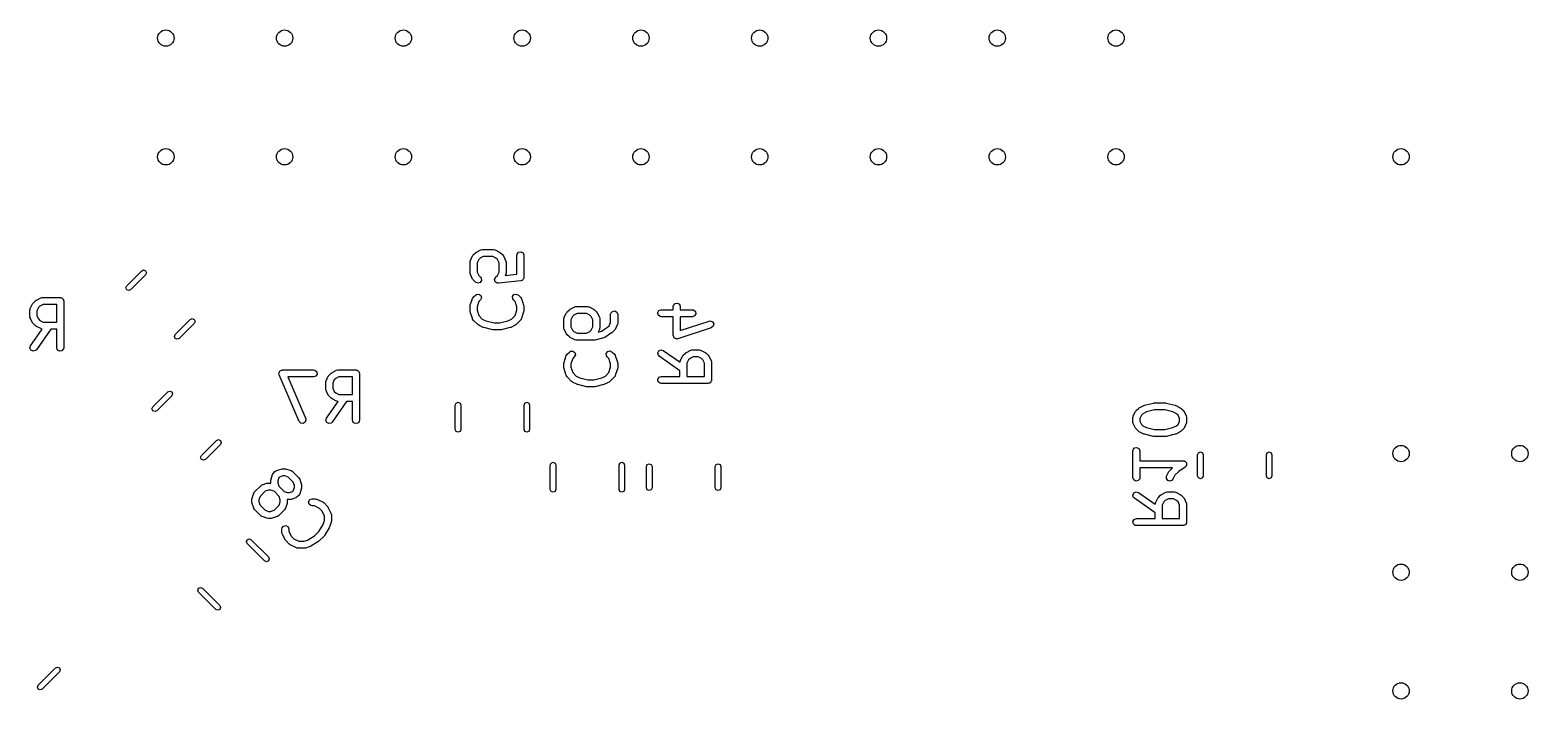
# Model space of a CAD drawing. Extents: x 6.28 to 8.5, y -5.52 to -4.07.
# Drawn here: x 7.236 to 8.497, y -4.647 to -4.083 of the extents above; entities that cross this region are included whole.
import ezdxf

# ---------------------------------------------------------------- set-up
doc = ezdxf.new("R2010")
doc.units = 0
doc.header["$MEASUREMENT"] = 0
doc.layers.add('BLACK', color=7, linetype='CONTINUOUS')

msp = doc.modelspace()

# ---------------------------------------------------------------- linework, layer by layer
at = {"layer": 'BLACK', "linetype": 'CONTINUOUS'}
for p, q in [((7.60645, -4.27724), (7.60833, -4.2735)), ((7.60833, -4.2735), (7.60885, -4.27279)), ((7.60885, -4.27279), (7.60888, -4.27273)), ((7.60888, -4.27273), (7.61076, -4.27085)), ((7.61076, -4.27085), (7.61148, -4.27035)), ((7.61148, -4.27035), (7.61152, -4.2703)), ((7.61152, -4.2703), (7.61527, -4.26843)), ((7.61459, -4.27537), (7.6134, -4.27656)), ((7.61729, -4.27402), (7.61459, -4.27537)), ((7.61527, -4.26843), (7.61626, -4.26813)), ((7.61626, -4.26813), (7.61643, -4.26817)), ((7.61643, -4.26817), (7.61659, -4.26811)), ((7.61659, -4.26811), (7.62597, -4.26811)), ((7.62527, -4.27402), (7.61729, -4.27402)), ((7.62797, -4.27537), (7.62527, -4.27402)), ((7.62597, -4.26811), (7.62698, -4.26829)), ((7.62698, -4.26829), (7.62711, -4.26841)), ((7.62711, -4.26841), (7.62729, -4.26843)), ((7.62729, -4.26843), (7.63104, -4.2703)), ((7.62916, -4.27656), (7.62797, -4.27537)), ((7.63104, -4.2703), (7.63175, -4.27083)), ((7.63175, -4.27083), (7.6318, -4.27085)), ((7.6318, -4.27085), (7.63368, -4.27273)), ((7.63368, -4.27273), (7.63419, -4.27345)), ((7.63419, -4.27345), (7.63423, -4.2735)), ((7.63423, -4.2735), (7.63611, -4.27724)), ((7.64551, -4.27294), (7.64569, -4.27193)), ((7.64551, -4.28902), (7.64551, -4.27294)), ((7.64569, -4.27193), (7.64699, -4.27038)), ((7.64699, -4.27038), (7.64898, -4.27003)), ((7.64898, -4.27003), (7.65073, -4.27104)), ((7.65073, -4.27104), (7.65142, -4.27294)), ((7.65142, -4.27294), (7.65142, -4.29169)), ((7.31703, -4.29871), (7.32967, -4.28606)), ((7.32967, -4.28606), (7.33134, -4.28537)), ((7.33134, -4.28537), (7.33301, -4.28606)), ((7.33301, -4.28606), (7.33371, -4.28773)), ((7.33371, -4.28773), (7.33301, -4.2894)), ((7.60614, -4.27857), (7.60632, -4.27756)), ((7.60614, -4.28794), (7.60614, -4.27857)), ((7.6062, -4.28811), (7.60614, -4.28794)), ((7.60616, -4.28828), (7.6062, -4.28811)), ((7.60645, -4.28926), (7.60616, -4.28828)), ((7.60632, -4.27756), (7.60643, -4.27742)), ((7.60643, -4.27742), (7.60645, -4.27724)), ((7.6134, -4.27656), (7.61205, -4.27926)), ((7.61205, -4.27926), (7.61205, -4.28724)), ((7.61205, -4.28724), (7.6134, -4.28994)), ((7.63051, -4.27926), (7.62916, -4.27656)), ((7.62916, -4.28994), (7.63051, -4.28724)), ((7.63051, -4.28724), (7.63051, -4.27926)), ((7.63611, -4.27724), (7.6364, -4.27823)), ((7.63642, -4.28794), (7.63624, -4.28895)), ((7.6364, -4.27823), (7.63636, -4.2784)), ((7.63636, -4.2784), (7.63642, -4.27857)), ((7.63642, -4.27857), (7.63642, -4.28794)), ((7.31634, -4.30038), (7.31703, -4.29871)), ((7.31703, -4.30205), (7.31634, -4.30038)), ((7.33301, -4.2894), (7.32037, -4.30205)), ((7.60833, -4.29301), (7.60645, -4.28926)), ((7.60837, -4.29305), (7.60833, -4.29301)), ((7.60888, -4.29378), (7.60837, -4.29305)), ((7.61076, -4.29565), (7.60888, -4.29378)), ((7.61259, -4.2965), (7.61076, -4.29565)), ((7.61454, -4.29598), (7.61259, -4.2965)), ((7.6134, -4.28994), (7.61493, -4.29148)), ((7.6157, -4.29433), (7.61454, -4.29598)), ((7.61493, -4.29148), (7.61552, -4.29232)), ((7.61552, -4.29232), (7.6157, -4.29433)), ((7.62677, -4.29331), (7.62719, -4.29241)), ((7.62678, -4.29332), (7.62677, -4.29331)), ((7.62677, -4.29334), (7.62678, -4.29332)), ((7.62704, -4.2943), (7.62677, -4.29334)), ((7.6273, -4.29526), (7.62704, -4.2943)), ((7.62719, -4.29241), (7.6276, -4.2915)), ((7.62731, -4.29527), (7.6273, -4.29526)), ((7.62732, -4.29529), (7.62731, -4.29527)), ((7.62814, -4.29585), (7.62732, -4.29529)), ((7.6276, -4.2915), (7.62762, -4.29149)), ((7.62762, -4.29149), (7.62763, -4.29148)), ((7.62763, -4.29148), (7.62916, -4.28994)), ((7.62895, -4.29642), (7.62814, -4.29585)), ((7.62897, -4.29641), (7.62895, -4.29642)), ((7.62899, -4.29642), (7.62897, -4.29641)), ((7.63001, -4.2965), (7.62899, -4.29642)), ((7.64876, -4.29463), (7.63001, -4.2965)), ((7.63574, -4.28999), (7.64551, -4.28902)), ((7.63611, -4.28926), (7.63574, -4.28999)), ((7.63613, -4.28908), (7.63611, -4.28926)), ((7.63624, -4.28895), (7.63613, -4.28908)), ((7.64932, -4.29435), (7.64876, -4.29463)), ((7.64994, -4.29425), (7.64932, -4.29435)), ((7.65021, -4.29393), (7.64994, -4.29425)), ((7.65058, -4.29375), (7.65021, -4.29393)), ((7.65084, -4.29318), (7.65058, -4.29375)), ((7.65124, -4.2927), (7.65084, -4.29318)), ((7.65136, -4.29202), (7.65124, -4.2927)), ((7.65141, -4.29191), (7.65136, -4.29202)), ((7.65142, -4.29169), (7.65139, -4.29184)), ((7.65139, -4.29184), (7.65141, -4.29191)), ((7.2378, -4.31397), (7.23832, -4.31326)), ((7.23832, -4.31326), (7.23835, -4.3132)), ((7.23835, -4.3132), (7.24022, -4.31132)), ((7.24022, -4.31132), (7.24095, -4.31082)), ((7.24095, -4.31082), (7.24099, -4.31077)), ((7.24099, -4.31077), (7.24474, -4.3089)), ((7.24474, -4.3089), (7.24572, -4.3086)), ((7.24572, -4.3086), (7.24589, -4.30864)), ((7.24589, -4.30864), (7.24606, -4.30858)), ((7.24606, -4.30858), (7.26106, -4.30858)), ((7.26106, -4.30858), (7.26144, -4.30865)), ((7.26144, -4.30865), (7.26157, -4.30863)), ((7.26157, -4.30863), (7.26169, -4.30869)), ((7.26169, -4.30869), (7.26207, -4.30876)), ((7.26207, -4.30876), (7.26266, -4.30925)), ((7.26266, -4.30925), (7.26332, -4.30964)), ((7.26332, -4.30964), (7.26341, -4.30989)), ((7.26341, -4.30989), (7.26362, -4.31006)), ((7.26362, -4.31006), (7.26375, -4.31082)), ((7.26375, -4.31082), (7.26401, -4.31154)), ((7.26401, -4.31154), (7.26401, -4.35091)), ((7.3187, -4.30274), (7.31703, -4.30205)), ((7.32037, -4.30205), (7.3187, -4.30274)), ((7.60629, -4.31513), (7.60817, -4.3095)), ((7.60817, -4.3095), (7.60866, -4.3086)), ((7.60866, -4.3086), (7.60881, -4.30851)), ((7.60881, -4.30851), (7.60888, -4.30835)), ((7.60888, -4.30835), (7.61076, -4.30647)), ((7.61076, -4.30647), (7.6116, -4.30589)), ((7.6116, -4.30589), (7.61361, -4.30571)), ((7.61355, -4.31203), (7.61205, -4.31654)), ((7.61493, -4.31065), (7.61355, -4.31203)), ((7.61361, -4.30571), (7.61526, -4.30687)), ((7.61578, -4.30882), (7.61493, -4.31065)), ((7.61526, -4.30687), (7.61578, -4.30882)), ((7.64186, -4.3078), (7.64302, -4.30614)), ((7.64204, -4.30981), (7.64186, -4.3078)), ((7.64263, -4.31065), (7.64204, -4.30981)), ((7.64401, -4.31203), (7.64263, -4.31065)), ((7.64302, -4.30614), (7.64497, -4.30562)), ((7.64551, -4.31654), (7.64401, -4.31203)), ((7.64497, -4.30562), (7.6468, -4.30647)), ((7.6468, -4.30647), (7.64868, -4.30835)), ((7.64868, -4.30835), (7.64927, -4.30919)), ((7.64927, -4.30919), (7.64928, -4.30936)), ((7.64928, -4.30936), (7.64939, -4.3095)), ((7.64939, -4.3095), (7.65126, -4.31513)), ((7.77874, -4.31363), (7.78073, -4.31328)), ((7.78073, -4.31328), (7.78248, -4.31429)), ((7.23561, -4.31904), (7.23579, -4.31803)), ((7.23561, -4.32466), (7.23561, -4.31904)), ((7.23567, -4.32483), (7.23561, -4.32466)), ((7.23563, -4.325), (7.23567, -4.32483)), ((7.23592, -4.32598), (7.23563, -4.325)), ((7.23579, -4.31803), (7.2359, -4.31789)), ((7.2359, -4.31789), (7.23592, -4.31771)), ((7.23592, -4.31771), (7.2378, -4.31397)), ((7.2378, -4.32973), (7.23592, -4.32598)), ((7.24286, -4.31703), (7.24151, -4.31973)), ((7.24151, -4.31973), (7.24151, -4.32396)), ((7.24151, -4.32396), (7.24286, -4.32666)), ((7.24406, -4.31584), (7.24286, -4.31703)), ((7.24676, -4.31449), (7.24406, -4.31584)), ((7.25811, -4.31449), (7.24676, -4.31449)), ((7.25811, -4.32921), (7.25811, -4.31449)), ((7.60614, -4.31606), (7.60629, -4.31519)), ((7.60614, -4.31981), (7.60614, -4.31606)), ((7.60616, -4.31987), (7.60614, -4.31981)), ((7.60629, -4.32074), (7.60616, -4.31987)), ((7.60629, -4.31519), (7.60629, -4.31513)), ((7.60817, -4.32637), (7.60629, -4.32074)), ((7.61205, -4.31654), (7.61205, -4.31933)), ((7.61205, -4.31933), (7.61355, -4.32384)), ((7.61355, -4.32384), (7.61647, -4.32676)), ((7.64109, -4.32676), (7.64401, -4.32384)), ((7.64401, -4.32384), (7.64551, -4.31933)), ((7.64551, -4.31933), (7.64551, -4.31654)), ((7.65126, -4.32074), (7.64939, -4.32637)), ((7.65126, -4.31513), (7.65139, -4.316)), ((7.65142, -4.31981), (7.65126, -4.32068)), ((7.65126, -4.32068), (7.65126, -4.32074)), ((7.65139, -4.316), (7.65142, -4.31606)), ((7.65142, -4.31606), (7.65142, -4.31981)), ((7.68514, -4.32657), (7.68532, -4.32556)), ((7.68532, -4.32556), (7.68543, -4.32542)), ((7.68543, -4.32542), (7.68545, -4.32524)), ((7.68545, -4.32524), (7.68733, -4.3215)), ((7.68733, -4.3215), (7.68785, -4.32079)), ((7.68785, -4.32079), (7.68788, -4.32073)), ((7.68788, -4.32073), (7.68976, -4.31885)), ((7.68976, -4.31885), (7.69048, -4.31835)), ((7.69048, -4.31835), (7.69052, -4.3183)), ((7.69052, -4.3183), (7.69427, -4.31643)), ((7.6924, -4.32456), (7.69105, -4.32726)), ((7.69359, -4.32337), (7.6924, -4.32456)), ((7.69629, -4.32202), (7.69359, -4.32337)), ((7.69427, -4.31643), (7.69526, -4.31613)), ((7.69526, -4.31613), (7.69543, -4.31617)), ((7.69543, -4.31617), (7.69559, -4.31611)), ((7.69559, -4.31611), (7.70497, -4.31611)), ((7.70427, -4.32202), (7.69629, -4.32202)), ((7.70697, -4.32337), (7.70427, -4.32202)), ((7.70497, -4.31611), (7.70598, -4.31629)), ((7.70598, -4.31629), (7.70611, -4.31641)), ((7.70611, -4.31641), (7.70629, -4.31643)), ((7.70629, -4.31643), (7.71004, -4.3183)), ((7.70816, -4.32456), (7.70697, -4.32337)), ((7.70951, -4.32726), (7.70816, -4.32456)), ((7.71004, -4.3183), (7.71075, -4.31883)), ((7.71075, -4.31883), (7.7108, -4.31885)), ((7.7108, -4.31885), (7.71268, -4.32073)), ((7.71268, -4.32073), (7.71319, -4.32145)), ((7.71319, -4.32145), (7.71323, -4.3215)), ((7.71323, -4.3215), (7.71511, -4.32524)), ((7.71511, -4.32524), (7.7154, -4.32623)), ((7.72451, -4.32282), (7.72469, -4.32181)), ((7.72451, -4.32962), (7.72451, -4.32282)), ((7.72469, -4.32181), (7.72599, -4.32026)), ((7.72599, -4.32026), (7.72798, -4.31991)), ((7.72798, -4.31991), (7.72973, -4.32092)), ((7.72973, -4.32092), (7.73042, -4.32282)), ((7.73042, -4.32282), (7.73042, -4.33031)), ((7.76419, -4.3213), (7.7652, -4.31955)), ((7.76454, -4.32329), (7.76419, -4.3213)), ((7.76608, -4.32459), (7.76454, -4.32329)), ((7.7652, -4.31955), (7.76709, -4.31886)), ((7.76709, -4.32477), (7.76608, -4.32459)), ((7.76709, -4.31886), (7.77726, -4.31886)), ((7.77726, -4.32477), (7.76709, -4.32477)), ((7.77726, -4.31619), (7.77744, -4.31518)), ((7.77726, -4.31886), (7.77726, -4.31619)), ((7.77726, -4.34056), (7.77726, -4.32477)), ((7.77744, -4.31518), (7.77874, -4.31363)), ((7.78248, -4.31429), (7.78317, -4.31619)), ((7.78317, -4.31619), (7.78317, -4.31886)), ((7.78317, -4.31886), (7.79334, -4.31886)), ((7.79334, -4.32477), (7.78317, -4.32477)), ((7.78317, -4.32477), (7.78317, -4.33647)), ((7.79334, -4.31886), (7.79435, -4.31904)), ((7.79524, -4.32408), (7.79334, -4.32477)), ((7.79435, -4.31904), (7.7959, -4.32034)), ((7.79625, -4.32233), (7.79524, -4.32408)), ((7.7959, -4.32034), (7.79625, -4.32233)), ((7.23614, -4.34921), (7.24602, -4.3351)), ((7.23784, -4.32977), (7.2378, -4.32973)), ((7.23835, -4.3305), (7.23784, -4.32977)), ((7.24022, -4.33237), (7.23835, -4.3305)), ((7.24028, -4.3324), (7.24022, -4.33237)), ((7.24099, -4.33292), (7.24028, -4.3324)), ((7.25322, -4.33511), (7.24098, -4.3526)), ((7.24474, -4.3348), (7.24099, -4.33292)), ((7.24286, -4.32666), (7.24406, -4.32786)), ((7.24406, -4.32786), (7.24676, -4.32921)), ((7.24492, -4.33482), (7.24474, -4.3348)), ((7.24505, -4.33493), (7.24492, -4.33482)), ((7.24602, -4.3351), (7.24505, -4.33493)), ((7.24676, -4.32921), (7.25811, -4.32921)), ((7.25811, -4.33511), (7.25322, -4.33511)), ((7.25811, -4.35091), (7.25811, -4.33511)), ((7.35795, -4.33963), (7.3706, -4.32699)), ((7.37394, -4.33033), (7.36129, -4.34297)), ((7.3706, -4.32699), (7.37227, -4.32629)), ((7.37227, -4.32629), (7.37394, -4.32699)), ((7.37394, -4.32699), (7.37463, -4.32866)), ((7.37463, -4.32866), (7.37394, -4.33033)), ((7.60828, -4.32651), (7.60817, -4.32637)), ((7.60829, -4.32668), (7.60828, -4.32651)), ((7.60888, -4.32752), (7.60829, -4.32668)), ((7.61263, -4.33127), (7.60888, -4.32752)), ((7.61269, -4.3313), (7.61263, -4.33127)), ((7.6134, -4.33183), (7.61269, -4.3313)), ((7.61715, -4.3337), (7.6134, -4.33183)), ((7.61647, -4.32676), (7.6195, -4.32827)), ((7.61729, -4.33372), (7.61715, -4.3337)), ((7.61775, -4.33392), (7.61729, -4.33372)), ((7.62525, -4.3358), (7.61775, -4.33392)), ((7.6195, -4.32827), (7.62633, -4.32998)), ((7.62539, -4.33578), (7.62525, -4.3358)), ((7.62597, -4.33589), (7.62539, -4.33578)), ((7.63159, -4.33589), (7.62597, -4.33589)), ((7.62633, -4.32998), (7.63123, -4.32998)), ((7.63123, -4.32998), (7.63806, -4.32827)), ((7.63172, -4.33584), (7.63159, -4.33589)), ((7.63231, -4.3358), (7.63172, -4.33584)), ((7.63981, -4.33392), (7.63231, -4.3358)), ((7.63806, -4.32827), (7.64109, -4.32676)), ((7.63992, -4.33385), (7.63981, -4.33392)), ((7.64041, -4.3337), (7.63992, -4.33385)), ((7.64416, -4.33183), (7.64041, -4.3337)), ((7.6442, -4.33178), (7.64416, -4.33183)), ((7.64493, -4.33127), (7.6442, -4.33178)), ((7.64868, -4.32752), (7.64493, -4.33127)), ((7.64875, -4.32736), (7.64868, -4.32752)), ((7.6489, -4.32727), (7.64875, -4.32736)), ((7.64939, -4.32637), (7.6489, -4.32727)), ((7.68514, -4.33406), (7.68514, -4.32657)), ((7.6852, -4.33423), (7.68514, -4.33406)), ((7.68516, -4.3344), (7.6852, -4.33423)), ((7.68545, -4.33538), (7.68516, -4.3344)), ((7.68733, -4.33913), (7.68545, -4.33538)), ((7.69105, -4.32726), (7.69105, -4.33337)), ((7.69105, -4.33337), (7.6924, -4.33606)), ((7.6924, -4.33606), (7.69359, -4.33726)), ((7.69359, -4.33726), (7.69629, -4.33861)), ((7.69629, -4.33861), (7.70427, -4.33861)), ((7.70427, -4.33861), (7.70697, -4.33726)), ((7.70697, -4.33726), (7.70816, -4.33606)), ((7.70816, -4.33606), (7.70951, -4.33337)), ((7.70951, -4.33337), (7.70951, -4.32726)), ((7.71511, -4.33538), (7.71396, -4.33768)), ((7.71396, -4.33768), (7.71688, -4.33695)), ((7.71513, -4.33521), (7.71511, -4.33538)), ((7.71524, -4.33507), (7.71513, -4.33521)), ((7.71542, -4.33406), (7.71524, -4.33507)), ((7.7154, -4.32623), (7.71536, -4.3264)), ((7.71536, -4.3264), (7.71542, -4.32657)), ((7.71542, -4.32657), (7.71542, -4.33406)), ((7.71688, -4.33695), (7.72183, -4.33364)), ((7.72535, -4.3384), (7.71973, -4.34215)), ((7.72183, -4.33364), (7.72316, -4.33232)), ((7.72316, -4.33232), (7.72451, -4.32962)), ((7.72543, -4.33829), (7.72535, -4.3384)), ((7.7258, -4.33803), (7.72543, -4.33829)), ((7.72768, -4.33615), (7.7258, -4.33803)), ((7.7277, -4.33609), (7.72768, -4.33615)), ((7.72823, -4.33538), (7.7277, -4.33609)), ((7.7301, -4.33164), (7.72823, -4.33538)), ((7.73012, -4.33146), (7.7301, -4.33164)), ((7.73024, -4.33132), (7.73012, -4.33146)), ((7.73042, -4.33031), (7.73024, -4.33132)), ((7.80927, -4.33399), (7.78115, -4.34336)), ((7.78317, -4.33647), (7.8074, -4.32839)), ((7.8074, -4.32839), (7.80842, -4.32824)), ((7.80842, -4.32824), (7.8103, -4.32898)), ((7.81085, -4.33274), (7.80927, -4.33399)), ((7.8103, -4.32898), (7.81126, -4.33076)), ((7.81126, -4.33076), (7.81085, -4.33274)), ((7.23562, -4.35116), (7.23614, -4.34921)), ((7.23647, -4.35299), (7.23562, -4.35116)), ((7.2588, -4.3528), (7.25811, -4.35091)), ((7.26401, -4.35091), (7.26383, -4.35192)), ((7.35726, -4.3413), (7.35795, -4.33963)), ((7.35795, -4.34297), (7.35726, -4.3413)), ((7.35962, -4.34366), (7.35795, -4.34297)), ((7.36129, -4.34297), (7.35962, -4.34366)), ((7.68737, -4.33918), (7.68733, -4.33913)), ((7.68788, -4.3399), (7.68737, -4.33918)), ((7.68976, -4.34178), (7.68788, -4.3399)), ((7.68981, -4.3418), (7.68976, -4.34178)), ((7.69052, -4.34233), (7.68981, -4.3418)), ((7.69427, -4.3442), (7.69052, -4.34233)), ((7.69445, -4.34422), (7.69427, -4.3442)), ((7.69458, -4.34434), (7.69445, -4.34422)), ((7.69559, -4.34452), (7.69458, -4.34434)), ((7.71059, -4.34452), (7.69559, -4.34452)), ((7.71072, -4.34447), (7.71059, -4.34452)), ((7.71131, -4.34443), (7.71072, -4.34447)), ((7.71881, -4.34255), (7.71131, -4.34443)), ((7.71882, -4.34254), (7.71881, -4.34255)), ((7.71973, -4.34215), (7.71882, -4.34254)), ((7.77734, -4.34078), (7.77726, -4.34056)), ((7.7773, -4.341), (7.77734, -4.34078)), ((7.77768, -4.3417), (7.7773, -4.341)), ((7.77796, -4.34246), (7.77768, -4.3417)), ((7.77815, -4.34257), (7.77796, -4.34246)), ((7.77826, -4.34277), (7.77815, -4.34257)), ((7.77901, -4.34307), (7.77826, -4.34277)), ((7.7797, -4.34347), (7.77901, -4.34307)), ((7.77993, -4.34343), (7.7797, -4.34347)), ((7.78014, -4.34352), (7.77993, -4.34343)), ((7.78115, -4.34336), (7.78014, -4.34352)), ((7.2383, -4.35385), (7.23647, -4.35299)), ((7.24026, -4.35332), (7.2383, -4.35385)), ((7.24098, -4.3526), (7.24026, -4.35332)), ((7.26055, -4.35381), (7.2588, -4.3528)), ((7.26254, -4.35346), (7.26055, -4.35381)), ((7.26383, -4.35192), (7.26254, -4.35346)), ((7.68514, -4.36406), (7.68529, -4.36319)), ((7.68529, -4.36313), (7.68717, -4.3575)), ((7.68529, -4.36319), (7.68529, -4.36313)), ((7.68717, -4.3575), (7.68766, -4.3566)), ((7.68766, -4.3566), (7.68781, -4.35651)), ((7.68781, -4.35651), (7.68788, -4.35635)), ((7.68788, -4.35635), (7.68976, -4.35447)), ((7.68976, -4.35447), (7.6906, -4.35389)), ((7.6906, -4.35389), (7.69261, -4.35371)), ((7.69255, -4.36003), (7.69105, -4.36454)), ((7.69393, -4.35865), (7.69255, -4.36003)), ((7.69261, -4.35371), (7.69426, -4.35487)), ((7.69478, -4.35682), (7.69393, -4.35865)), ((7.69426, -4.35487), (7.69478, -4.35682)), ((7.72086, -4.3558), (7.72202, -4.35414)), ((7.72104, -4.35781), (7.72086, -4.3558)), ((7.72163, -4.35865), (7.72104, -4.35781)), ((7.72301, -4.36003), (7.72163, -4.35865)), ((7.72202, -4.35414), (7.72397, -4.35362)), ((7.72451, -4.36454), (7.72301, -4.36003)), ((7.72397, -4.35362), (7.7258, -4.35447)), ((7.7258, -4.35447), (7.72768, -4.35635)), ((7.72768, -4.35635), (7.72827, -4.35719)), ((7.72827, -4.35719), (7.72828, -4.35736)), ((7.72828, -4.35736), (7.72839, -4.3575)), ((7.72839, -4.3575), (7.73027, -4.36313)), ((7.73027, -4.36313), (7.73039, -4.364)), ((7.73039, -4.364), (7.73042, -4.36406)), ((7.76415, -4.3553), (7.76501, -4.35347)), ((7.76468, -4.35726), (7.76415, -4.3553)), ((7.7654, -4.35798), (7.76468, -4.35726)), ((7.76501, -4.35347), (7.76684, -4.35262)), ((7.78289, -4.37022), (7.7654, -4.35798)), ((7.76684, -4.35262), (7.76879, -4.35314)), ((7.76879, -4.35314), (7.7829, -4.36302)), ((7.7829, -4.36302), (7.78307, -4.36205)), ((7.78307, -4.36205), (7.78318, -4.36192)), ((7.78318, -4.36192), (7.7832, -4.36174)), ((7.7832, -4.36174), (7.78508, -4.35799)), ((7.78508, -4.35799), (7.7856, -4.35728)), ((7.7856, -4.35728), (7.78563, -4.35722)), ((7.78563, -4.35722), (7.7875, -4.35535)), ((7.7875, -4.35535), (7.78823, -4.35484)), ((7.78823, -4.35484), (7.78827, -4.3548)), ((7.78827, -4.3548), (7.79202, -4.35292)), ((7.79014, -4.36106), (7.78879, -4.36376)), ((7.78879, -4.36376), (7.78879, -4.37511)), ((7.79134, -4.35986), (7.79014, -4.36106)), ((7.79404, -4.35851), (7.79134, -4.35986)), ((7.79202, -4.35292), (7.793, -4.35263)), ((7.793, -4.35263), (7.79317, -4.35267)), ((7.79317, -4.35267), (7.79334, -4.35261)), ((7.79334, -4.35261), (7.79896, -4.35261)), ((7.79827, -4.35851), (7.79404, -4.35851)), ((7.80097, -4.35986), (7.79827, -4.35851)), ((7.79896, -4.35261), (7.79997, -4.35279)), ((7.79997, -4.35279), (7.80011, -4.3529)), ((7.80011, -4.3529), (7.80029, -4.35292)), ((7.80029, -4.35292), (7.80403, -4.3548)), ((7.80216, -4.36106), (7.80097, -4.35986)), ((7.80351, -4.36376), (7.80216, -4.36106)), ((7.80351, -4.37511), (7.80351, -4.36376)), ((7.80403, -4.3548), (7.80474, -4.35532)), ((7.80474, -4.35532), (7.8048, -4.35535)), ((7.8048, -4.35535), (7.80668, -4.35722)), ((7.80668, -4.35722), (7.80718, -4.35795)), ((7.80718, -4.35795), (7.80723, -4.35799)), ((7.80723, -4.35799), (7.8091, -4.36174)), ((7.8091, -4.36174), (7.8094, -4.36272)), ((7.8094, -4.36272), (7.80936, -4.36289)), ((7.80936, -4.36289), (7.80942, -4.36306)), ((7.80942, -4.36306), (7.80942, -4.37806)), ((7.44524, -4.3727), (7.44534, -4.37237)), ((7.44548, -4.3737), (7.44524, -4.3727)), ((7.44528, -4.37202), (7.44563, -4.37143)), ((7.44534, -4.37237), (7.44528, -4.37202)), ((7.46235, -4.41307), (7.44548, -4.3737)), ((7.44563, -4.37143), (7.44583, -4.37077)), ((7.44583, -4.37077), (7.44612, -4.37058)), ((7.44612, -4.37058), (7.44629, -4.37027)), ((7.44629, -4.37027), (7.44694, -4.37004)), ((7.44694, -4.37004), (7.44752, -4.36966)), ((7.44752, -4.36966), (7.44786, -4.3697)), ((7.44786, -4.3697), (7.44819, -4.36958)), ((7.44819, -4.36958), (7.47444, -4.36958)), ((7.47444, -4.37549), (7.45267, -4.37549)), ((7.45267, -4.37549), (7.46778, -4.41074)), ((7.47444, -4.36958), (7.47545, -4.36976)), ((7.47634, -4.3748), (7.47444, -4.37549)), ((7.47545, -4.36976), (7.477, -4.37106)), ((7.47735, -4.37305), (7.47634, -4.3748)), ((7.477, -4.37106), (7.47735, -4.37305)), ((7.48492, -4.37871), (7.4868, -4.37497)), ((7.4868, -4.37497), (7.48732, -4.37426)), ((7.48732, -4.37426), (7.48735, -4.3742)), ((7.48735, -4.3742), (7.48922, -4.37232)), ((7.48922, -4.37232), (7.48995, -4.37182)), ((7.48995, -4.37182), (7.48999, -4.37177)), ((7.48999, -4.37177), (7.49374, -4.3699)), ((7.49576, -4.37549), (7.49306, -4.37684)), ((7.49374, -4.3699), (7.49472, -4.3696)), ((7.49472, -4.3696), (7.49489, -4.36964)), ((7.49489, -4.36964), (7.49506, -4.36958)), ((7.49506, -4.36958), (7.51006, -4.36958)), ((7.50711, -4.37549), (7.49576, -4.37549)), ((7.50711, -4.39021), (7.50711, -4.37549)), ((7.51006, -4.36958), (7.51044, -4.36965)), ((7.51044, -4.36965), (7.51057, -4.36963)), ((7.51057, -4.36963), (7.51069, -4.36969)), ((7.51069, -4.36969), (7.51107, -4.36976)), ((7.51107, -4.36976), (7.51166, -4.37025)), ((7.51166, -4.37025), (7.51232, -4.37064)), ((7.51232, -4.37064), (7.51241, -4.37089)), ((7.51241, -4.37089), (7.51262, -4.37106)), ((7.51262, -4.37106), (7.51275, -4.37182)), ((7.51275, -4.37182), (7.51301, -4.37254)), ((7.51301, -4.37254), (7.51301, -4.41191)), ((7.68514, -4.36781), (7.68514, -4.36406)), ((7.68516, -4.36787), (7.68514, -4.36781)), ((7.68529, -4.36874), (7.68516, -4.36787)), ((7.68717, -4.37437), (7.68529, -4.36874)), ((7.68728, -4.37451), (7.68717, -4.37437)), ((7.68729, -4.37468), (7.68728, -4.37451)), ((7.68788, -4.37552), (7.68729, -4.37468)), ((7.69163, -4.37927), (7.68788, -4.37552)), ((7.69105, -4.36454), (7.69105, -4.36733)), ((7.69105, -4.36733), (7.69255, -4.37184)), ((7.69255, -4.37184), (7.69547, -4.37476)), ((7.69547, -4.37476), (7.6985, -4.37627)), ((7.6985, -4.37627), (7.70533, -4.37798)), ((7.71023, -4.37798), (7.71706, -4.37627)), ((7.71706, -4.37627), (7.72009, -4.37476)), ((7.72009, -4.37476), (7.72301, -4.37184)), ((7.72301, -4.37184), (7.72451, -4.36733)), ((7.72768, -4.37552), (7.72393, -4.37927)), ((7.72451, -4.36733), (7.72451, -4.36454)), ((7.72775, -4.37536), (7.72768, -4.37552)), ((7.7279, -4.37527), (7.72775, -4.37536)), ((7.72839, -4.37437), (7.7279, -4.37527)), ((7.73027, -4.36874), (7.72839, -4.37437)), ((7.73042, -4.36781), (7.73026, -4.36868)), ((7.73026, -4.36868), (7.73027, -4.36874)), ((7.73042, -4.36406), (7.73042, -4.36781)), ((7.76419, -4.37755), (7.7652, -4.3758)), ((7.7652, -4.3758), (7.76709, -4.37511)), ((7.76709, -4.37511), (7.78289, -4.37511)), ((7.78289, -4.37511), (7.78289, -4.37022)), ((7.78879, -4.37511), (7.80351, -4.37511)), ((7.33903, -4.40071), (7.35167, -4.38806)), ((7.35167, -4.38806), (7.35334, -4.38737)), ((7.35334, -4.38737), (7.35501, -4.38806)), ((7.35501, -4.38806), (7.35571, -4.38973)), ((7.48461, -4.38004), (7.48479, -4.37903)), ((7.48461, -4.38566), (7.48461, -4.38004)), ((7.48467, -4.38583), (7.48461, -4.38566)), ((7.48463, -4.386), (7.48467, -4.38583)), ((7.48492, -4.38698), (7.48463, -4.386)), ((7.48479, -4.37903), (7.4849, -4.37889)), ((7.4849, -4.37889), (7.48492, -4.37871)), ((7.4868, -4.39073), (7.48492, -4.38698)), ((7.49186, -4.37803), (7.49051, -4.38073)), ((7.49051, -4.38073), (7.49051, -4.38496)), ((7.49051, -4.38496), (7.49186, -4.38766)), ((7.49306, -4.37684), (7.49186, -4.37803)), ((7.49186, -4.38766), (7.49306, -4.38886)), ((7.49306, -4.38886), (7.49576, -4.39021)), ((7.69169, -4.3793), (7.69163, -4.37927)), ((7.6924, -4.37983), (7.69169, -4.3793)), ((7.69615, -4.3817), (7.6924, -4.37983)), ((7.69629, -4.38172), (7.69615, -4.3817)), ((7.69675, -4.38192), (7.69629, -4.38172)), ((7.70425, -4.3838), (7.69675, -4.38192)), ((7.70439, -4.38378), (7.70425, -4.3838)), ((7.70497, -4.38389), (7.70439, -4.38378)), ((7.71059, -4.38389), (7.70497, -4.38389)), ((7.70533, -4.37798), (7.71023, -4.37798)), ((7.71072, -4.38384), (7.71059, -4.38389)), ((7.71131, -4.3838), (7.71072, -4.38384)), ((7.71881, -4.38192), (7.71131, -4.3838)), ((7.71892, -4.38185), (7.71881, -4.38192)), ((7.71941, -4.3817), (7.71892, -4.38185)), ((7.72316, -4.37983), (7.71941, -4.3817)), ((7.7232, -4.37978), (7.72316, -4.37983)), ((7.72393, -4.37927), (7.7232, -4.37978)), ((7.76454, -4.37954), (7.76419, -4.37755)), ((7.76608, -4.38083), (7.76454, -4.37954)), ((7.76709, -4.38101), (7.76608, -4.38083)), ((7.80646, -4.38101), (7.76709, -4.38101)), ((7.80718, -4.38075), (7.80646, -4.38101)), ((7.80794, -4.38062), (7.80718, -4.38075)), ((7.80811, -4.38041), (7.80794, -4.38062)), ((7.80836, -4.38032), (7.80811, -4.38041)), ((7.80875, -4.37966), (7.80836, -4.38032)), ((7.80924, -4.37907), (7.80875, -4.37966)), ((7.80931, -4.37869), (7.80924, -4.37907)), ((7.80937, -4.37857), (7.80931, -4.37869)), ((7.80942, -4.37806), (7.80935, -4.37844)), ((7.80935, -4.37844), (7.80937, -4.37857)), ((7.33834, -4.40238), (7.33903, -4.40071)), ((7.35501, -4.3914), (7.34237, -4.40405)), ((7.35571, -4.38973), (7.35501, -4.3914)), ((7.48514, -4.41021), (7.49502, -4.3961)), ((7.48684, -4.39077), (7.4868, -4.39073)), ((7.48735, -4.3915), (7.48684, -4.39077)), ((7.48922, -4.39337), (7.48735, -4.3915)), ((7.48928, -4.3934), (7.48922, -4.39337)), ((7.48999, -4.39392), (7.48928, -4.3934)), ((7.50222, -4.39611), (7.48998, -4.4136)), ((7.49374, -4.3958), (7.48999, -4.39392)), ((7.49392, -4.39582), (7.49374, -4.3958)), ((7.49405, -4.39593), (7.49392, -4.39582)), ((7.49502, -4.3961), (7.49405, -4.39593)), ((7.49576, -4.39021), (7.50711, -4.39021)), ((7.50711, -4.39611), (7.50222, -4.39611)), ((7.50711, -4.41191), (7.50711, -4.39611)), ((7.5937, -4.39921), (7.59439, -4.39754)), ((7.5937, -4.41979), (7.5937, -4.39921)), ((7.59439, -4.39754), (7.59606, -4.39685)), ((7.59606, -4.39685), (7.59773, -4.39754)), ((7.59773, -4.39754), (7.59843, -4.39921)), ((7.59843, -4.39921), (7.59843, -4.41979)), ((7.65157, -4.39921), (7.65227, -4.39754)), ((7.65157, -4.41979), (7.65157, -4.39921)), ((7.65227, -4.39754), (7.65394, -4.39685)), ((7.65394, -4.39685), (7.65561, -4.39754)), ((7.65561, -4.39754), (7.6563, -4.39921)), ((7.6563, -4.39921), (7.6563, -4.41979)), ((8.16879, -4.40198), (8.16952, -4.40147)), ((8.16952, -4.40147), (8.16956, -4.40143)), ((8.16956, -4.40143), (8.17331, -4.39955)), ((8.17331, -4.39955), (8.1738, -4.39941)), ((8.1738, -4.39941), (8.17392, -4.39933)), ((8.17392, -4.39933), (8.18142, -4.39745)), ((8.18142, -4.39745), (8.182, -4.39741)), ((8.182, -4.39741), (8.18213, -4.39737)), ((8.18213, -4.39737), (8.19151, -4.39737)), ((8.19151, -4.39737), (8.19209, -4.39747)), ((8.19209, -4.39747), (8.19222, -4.39745)), ((8.19222, -4.39745), (8.19972, -4.39933)), ((8.19972, -4.39933), (8.20019, -4.39954)), ((8.20019, -4.39954), (8.20032, -4.39955)), ((8.20032, -4.39955), (8.20407, -4.40143)), ((8.20407, -4.40143), (8.20478, -4.40195)), ((7.33903, -4.40405), (7.33834, -4.40238)), ((7.3407, -4.40474), (7.33903, -4.40405)), ((7.34237, -4.40405), (7.3407, -4.40474)), ((7.46373, -4.41454), (7.46235, -4.41307)), ((7.46743, -4.41368), (7.46574, -4.41478)), ((7.46801, -4.41174), (7.46743, -4.41368)), ((7.46778, -4.41074), (7.46801, -4.41174)), ((7.48462, -4.41216), (7.48514, -4.41021)), ((7.48547, -4.41399), (7.48462, -4.41216)), ((7.4873, -4.41485), (7.48547, -4.41399)), ((7.48926, -4.41432), (7.4873, -4.41485)), ((7.48998, -4.4136), (7.48926, -4.41432)), ((7.5078, -4.4138), (7.50711, -4.41191)), ((7.50955, -4.41481), (7.5078, -4.4138)), ((7.51154, -4.41446), (7.50955, -4.41481)), ((7.51283, -4.41292), (7.51154, -4.41446)), ((7.51301, -4.41191), (7.51283, -4.41292)), ((8.16418, -4.40969), (8.16436, -4.40868)), ((8.16418, -4.41344), (8.16418, -4.40969)), ((8.16424, -4.41361), (8.16418, -4.41344)), ((8.1642, -4.41378), (8.16424, -4.41361)), ((8.16449, -4.41476), (8.1642, -4.41378)), ((8.16436, -4.40868), (8.16447, -4.40855)), ((8.16447, -4.40855), (8.16449, -4.40837)), ((8.16449, -4.40837), (8.16637, -4.40462)), ((8.16637, -4.40462), (8.16689, -4.40391)), ((8.16689, -4.40391), (8.16692, -4.40386)), ((8.16692, -4.40386), (8.16879, -4.40198)), ((8.17143, -4.40769), (8.17009, -4.41039)), ((8.17009, -4.41039), (8.17009, -4.41274)), ((8.17009, -4.41274), (8.17143, -4.41544)), ((8.17263, -4.40649), (8.17143, -4.40769)), ((8.17566, -4.40498), (8.17263, -4.40649)), ((8.18249, -4.40327), (8.17566, -4.40498)), ((8.19114, -4.40327), (8.18249, -4.40327)), ((8.19797, -4.40498), (8.19114, -4.40327)), ((8.201, -4.40649), (8.19797, -4.40498)), ((8.2022, -4.40769), (8.201, -4.40649)), ((8.20355, -4.41039), (8.2022, -4.40769)), ((8.2022, -4.41544), (8.20355, -4.41275)), ((8.20355, -4.41275), (8.20355, -4.41039)), ((8.20478, -4.40195), (8.20484, -4.40198)), ((8.20484, -4.40198), (8.20672, -4.40386)), ((8.20672, -4.40386), (8.20722, -4.40458)), ((8.20722, -4.40458), (8.20727, -4.40462)), ((8.20727, -4.40462), (8.20914, -4.40837)), ((8.20914, -4.40837), (8.20944, -4.40935)), ((8.20928, -4.41445), (8.20916, -4.41459)), ((8.20946, -4.41344), (8.20928, -4.41445)), ((8.20944, -4.40935), (8.2094, -4.40953)), ((8.2094, -4.40953), (8.20946, -4.40969)), ((8.20946, -4.40969), (8.20946, -4.41344)), ((7.46574, -4.41478), (7.46373, -4.41454)), ((7.59439, -4.42146), (7.5937, -4.41979)), ((7.59606, -4.42215), (7.59439, -4.42146)), ((7.59773, -4.42146), (7.59606, -4.42215)), ((7.59843, -4.41979), (7.59773, -4.42146)), ((7.65227, -4.42146), (7.65157, -4.41979)), ((7.65394, -4.42215), (7.65227, -4.42146)), ((7.65561, -4.42146), (7.65394, -4.42215)), ((7.6563, -4.41979), (7.65561, -4.42146)), ((8.16637, -4.41851), (8.16449, -4.41476)), ((8.16641, -4.41856), (8.16637, -4.41851)), ((8.16692, -4.41928), (8.16641, -4.41856)), ((8.16879, -4.42115), (8.16692, -4.41928)), ((8.16885, -4.42118), (8.16879, -4.42115)), ((8.16956, -4.42171), (8.16885, -4.42118)), ((8.17331, -4.42358), (8.16956, -4.42171)), ((8.17143, -4.41544), (8.17263, -4.41664)), ((8.17263, -4.41664), (8.17566, -4.41816)), ((8.17345, -4.4236), (8.17331, -4.42358)), ((8.17392, -4.42381), (8.17345, -4.4236)), ((8.18142, -4.42568), (8.17392, -4.42381)), ((8.17566, -4.41816), (8.18249, -4.41986)), ((8.18155, -4.42567), (8.18142, -4.42568)), ((8.18213, -4.42577), (8.18155, -4.42567)), ((8.19151, -4.42577), (8.18213, -4.42577)), ((8.18249, -4.41986), (8.19114, -4.41986)), ((8.19114, -4.41986), (8.19797, -4.41816)), ((8.19163, -4.42572), (8.19151, -4.42577)), ((8.19222, -4.42568), (8.19163, -4.42572)), ((8.19972, -4.42381), (8.19222, -4.42568)), ((8.19797, -4.41816), (8.201, -4.41664)), ((8.19984, -4.42373), (8.19972, -4.42381)), ((8.20032, -4.42358), (8.19984, -4.42373)), ((8.20407, -4.42171), (8.20032, -4.42358)), ((8.201, -4.41664), (8.2022, -4.41544)), ((8.20412, -4.42166), (8.20407, -4.42171)), ((8.20484, -4.42115), (8.20412, -4.42166)), ((8.20672, -4.41928), (8.20484, -4.42115)), ((8.20674, -4.41922), (8.20672, -4.41928)), ((8.20727, -4.41851), (8.20674, -4.41922)), ((8.20914, -4.41476), (8.20727, -4.41851)), ((8.20916, -4.41459), (8.20914, -4.41476)), ((7.37995, -4.44163), (7.3926, -4.42899)), ((7.39594, -4.43233), (7.38329, -4.44497)), ((7.3926, -4.42899), (7.39427, -4.42829)), ((7.39427, -4.42829), (7.39594, -4.42899)), ((7.39594, -4.42899), (7.39663, -4.43066)), ((7.39663, -4.43066), (7.39594, -4.43233)), ((8.16418, -4.43781), (8.16436, -4.4368)), ((8.16418, -4.46031), (8.16418, -4.43781)), ((8.16436, -4.4368), (8.16566, -4.43526)), ((8.16566, -4.43526), (8.16765, -4.43491)), ((8.16765, -4.43491), (8.16939, -4.43592)), ((8.16939, -4.43592), (8.17009, -4.43781)), ((8.17009, -4.43781), (8.17009, -4.44611)), ((8.2187, -4.44106), (8.21939, -4.43939)), ((8.21939, -4.43939), (8.22106, -4.4387)), ((8.22106, -4.4387), (8.22273, -4.43939)), ((8.22273, -4.43939), (8.22343, -4.44106)), ((8.27657, -4.44106), (8.27727, -4.43939)), ((8.27727, -4.43939), (8.27894, -4.4387)), ((8.27894, -4.4387), (8.28061, -4.43939)), ((8.28061, -4.43939), (8.2813, -4.44106)), ((7.37926, -4.4433), (7.37995, -4.44163)), ((7.37995, -4.44497), (7.37926, -4.4433)), ((7.38162, -4.44566), (7.37995, -4.44497)), ((7.38329, -4.44497), (7.38162, -4.44566)), ((7.6737, -4.44971), (7.67439, -4.44804)), ((7.6737, -4.47029), (7.6737, -4.44971)), ((7.67439, -4.44804), (7.67606, -4.44735)), ((7.67606, -4.44735), (7.67773, -4.44804)), ((7.67773, -4.44804), (7.67843, -4.44971)), ((7.67843, -4.44971), (7.67843, -4.47029)), ((7.73157, -4.44971), (7.73227, -4.44804)), ((7.73157, -4.47029), (7.73157, -4.44971)), ((7.73227, -4.44804), (7.73394, -4.44735)), ((7.73394, -4.44735), (7.73561, -4.44804)), ((7.73561, -4.44804), (7.7363, -4.44971)), ((7.7363, -4.44971), (7.7363, -4.47029)), ((7.7547, -4.45106), (7.75539, -4.44939)), ((7.7547, -4.46894), (7.7547, -4.45106)), ((7.75539, -4.44939), (7.75706, -4.4487)), ((7.75706, -4.4487), (7.75873, -4.44939)), ((7.75873, -4.44939), (7.75943, -4.45106)), ((7.75943, -4.45106), (7.75943, -4.46894)), ((7.81257, -4.45106), (7.81327, -4.44939)), ((7.81257, -4.46894), (7.81257, -4.45106)), ((7.81327, -4.44939), (7.81494, -4.4487)), ((7.81494, -4.4487), (7.81661, -4.44939)), ((7.81661, -4.44939), (7.8173, -4.45106)), ((7.8173, -4.45106), (7.8173, -4.46894)), ((8.17009, -4.44611), (8.2065, -4.44611)), ((8.1975, -4.45202), (8.17009, -4.45202)), ((8.17009, -4.45202), (8.17009, -4.46031)), ((8.19504, -4.45447), (8.1975, -4.45202)), ((8.20814, -4.45152), (8.20276, -4.45511)), ((8.2065, -4.44611), (8.20751, -4.44629)), ((8.20751, -4.44629), (8.20764, -4.4464)), ((8.20764, -4.4464), (8.20781, -4.44642)), ((8.20781, -4.44642), (8.2084, -4.44704)), ((8.20824, -4.45138), (8.20814, -4.45152)), ((8.2084, -4.45132), (8.20824, -4.45138)), ((8.2084, -4.44704), (8.20906, -4.44759)), ((8.20883, -4.45058), (8.2084, -4.45132)), ((8.20934, -4.44989), (8.20883, -4.45058)), ((8.20906, -4.44759), (8.20909, -4.44775)), ((8.20909, -4.44775), (8.20921, -4.44788)), ((8.20921, -4.44788), (8.20926, -4.44873)), ((8.20926, -4.44873), (8.20941, -4.44958)), ((8.20941, -4.44958), (8.20933, -4.44972)), ((8.20933, -4.44972), (8.20934, -4.44989)), ((8.2187, -4.45894), (8.2187, -4.44106)), ((8.22343, -4.44106), (8.22343, -4.45894)), ((8.27657, -4.45894), (8.27657, -4.44106)), ((8.2813, -4.44106), (8.2813, -4.45894)), ((7.43511, -4.46506), (7.43599, -4.46493)), ((7.43599, -4.46493), (7.43605, -4.4649)), ((7.43605, -4.4649), (7.4384, -4.4649)), ((7.4384, -4.46255), (7.43855, -4.46169)), ((7.4384, -4.4649), (7.4384, -4.46255)), ((7.43855, -4.46162), (7.43987, -4.45764)), ((7.43855, -4.46169), (7.43855, -4.46162)), ((7.43987, -4.45764), (7.44036, -4.45674)), ((7.44036, -4.45674), (7.44051, -4.45665)), ((7.44051, -4.45665), (7.44059, -4.45649)), ((7.44059, -4.45649), (7.44191, -4.45516)), ((7.44191, -4.45516), (7.44275, -4.45458)), ((7.44275, -4.45458), (7.44293, -4.45456)), ((7.44293, -4.45456), (7.44307, -4.45445)), ((7.44307, -4.45445), (7.44704, -4.45313)), ((7.44526, -4.46017), (7.4443, -4.46303)), ((7.4443, -4.46303), (7.4443, -4.46473)), ((7.4443, -4.46473), (7.44526, -4.46759)), ((7.4456, -4.45983), (7.44526, -4.46017)), ((7.44846, -4.45888), (7.4456, -4.45983)), ((7.44704, -4.45313), (7.44792, -4.453)), ((7.44792, -4.453), (7.44798, -4.45297)), ((7.44798, -4.45297), (7.45063, -4.45297)), ((7.45015, -4.45888), (7.44846, -4.45888)), ((7.45301, -4.45983), (7.45015, -4.45888)), ((7.45063, -4.45297), (7.4515, -4.45313)), ((7.4515, -4.45313), (7.45156, -4.45313)), ((7.45156, -4.45313), (7.45554, -4.45445)), ((7.45733, -4.46415), (7.45301, -4.45983)), ((7.45554, -4.45445), (7.45644, -4.45494)), ((7.45644, -4.45494), (7.45653, -4.45509)), ((7.45653, -4.45509), (7.45669, -4.45516)), ((7.45669, -4.45516), (7.462, -4.46047)), ((7.45828, -4.46701), (7.45733, -4.46415)), ((7.462, -4.46047), (7.46259, -4.46131)), ((7.46259, -4.46131), (7.4626, -4.46148)), ((7.4626, -4.46148), (7.46271, -4.46162)), ((7.46271, -4.46162), (7.46404, -4.4656)), ((8.16487, -4.46221), (8.16418, -4.46031)), ((8.16662, -4.46322), (8.16487, -4.46221)), ((8.16861, -4.46287), (8.16662, -4.46322)), ((8.16991, -4.46132), (8.16861, -4.46287)), ((8.17009, -4.46031), (8.16991, -4.46132)), ((8.19238, -4.461), (8.19261, -4.45899)), ((8.1935, -4.46268), (8.19238, -4.461)), ((8.19261, -4.45899), (8.19449, -4.45524)), ((8.19543, -4.46326), (8.1935, -4.46268)), ((8.19449, -4.45524), (8.19501, -4.45453)), ((8.19501, -4.45453), (8.19504, -4.45447)), ((8.19728, -4.46246), (8.19543, -4.46326)), ((8.1979, -4.46163), (8.19728, -4.46246)), ((8.19956, -4.45831), (8.1979, -4.46163)), ((8.20276, -4.45511), (8.19956, -4.45831)), ((8.21939, -4.46061), (8.2187, -4.45894)), ((8.22106, -4.4613), (8.21939, -4.46061)), ((8.22273, -4.46061), (8.22106, -4.4613)), ((8.22343, -4.45894), (8.22273, -4.46061)), ((8.27727, -4.46061), (8.27657, -4.45894)), ((8.27894, -4.4613), (8.27727, -4.46061)), ((8.28061, -4.46061), (8.27894, -4.4613)), ((8.2813, -4.45894), (8.28061, -4.46061)), ((7.42264, -4.47753), (7.42397, -4.47355)), ((7.42264, -4.47759), (7.42264, -4.47753)), ((7.42397, -4.47355), (7.42445, -4.47265)), ((7.42445, -4.47265), (7.42461, -4.47256)), ((7.42461, -4.47256), (7.42468, -4.4724)), ((7.42468, -4.4724), (7.42998, -4.4671)), ((7.42935, -4.47608), (7.42839, -4.47894)), ((7.43367, -4.47176), (7.42935, -4.47608)), ((7.42998, -4.4671), (7.43082, -4.46651)), ((7.43082, -4.46651), (7.431, -4.46649)), ((7.431, -4.46649), (7.43114, -4.46638)), ((7.43114, -4.46638), (7.43511, -4.46506)), ((7.43653, -4.47081), (7.43367, -4.47176)), ((7.43822, -4.47081), (7.43653, -4.47081)), ((7.44108, -4.47176), (7.43822, -4.47081)), ((7.4454, -4.47608), (7.44108, -4.47176)), ((7.44526, -4.46759), (7.44957, -4.4719)), ((7.44635, -4.47894), (7.4454, -4.47608)), ((7.44957, -4.4719), (7.45243, -4.47286)), ((7.45243, -4.47286), (7.45413, -4.47286)), ((7.45413, -4.47286), (7.45699, -4.4719)), ((7.45952, -4.47729), (7.45554, -4.47861)), ((7.45699, -4.4719), (7.45733, -4.47156)), ((7.45733, -4.47156), (7.45828, -4.4687)), ((7.45828, -4.4687), (7.45828, -4.46701)), ((7.45966, -4.47718), (7.45952, -4.47729)), ((7.45983, -4.47716), (7.45966, -4.47718)), ((7.46067, -4.47657), (7.45983, -4.47716)), ((7.462, -4.47525), (7.46067, -4.47657)), ((7.46207, -4.47509), (7.462, -4.47525)), ((7.46222, -4.475), (7.46207, -4.47509)), ((7.46271, -4.47409), (7.46222, -4.475)), ((7.46404, -4.47012), (7.46271, -4.47409)), ((7.46419, -4.46918), (7.46403, -4.47005)), ((7.46403, -4.47005), (7.46404, -4.47012)), ((7.46404, -4.4656), (7.46417, -4.46647)), ((7.46417, -4.46647), (7.46419, -4.46653)), ((7.46419, -4.46653), (7.46419, -4.46918)), ((7.67439, -4.47196), (7.6737, -4.47029)), ((7.67606, -4.47265), (7.67439, -4.47196)), ((7.67773, -4.47196), (7.67606, -4.47265)), ((7.67843, -4.47029), (7.67773, -4.47196)), ((7.73227, -4.47196), (7.73157, -4.47029)), ((7.73394, -4.47265), (7.73227, -4.47196)), ((7.73561, -4.47196), (7.73394, -4.47265)), ((7.7363, -4.47029), (7.73561, -4.47196)), ((7.75539, -4.47061), (7.7547, -4.46894)), ((7.75706, -4.4713), (7.75539, -4.47061)), ((7.75873, -4.47061), (7.75706, -4.4713)), ((7.75943, -4.46894), (7.75873, -4.47061)), ((7.81327, -4.47061), (7.81257, -4.46894)), ((7.81494, -4.4713), (7.81327, -4.47061)), ((7.81661, -4.47061), (7.81494, -4.4713)), ((7.8173, -4.46894), (7.81661, -4.47061)), ((8.16419, -4.47505), (8.16504, -4.47322)), ((8.16471, -4.477), (8.16419, -4.47505)), ((8.16544, -4.47773), (8.16471, -4.477)), ((8.16504, -4.47322), (8.16688, -4.47237)), ((8.16688, -4.47237), (8.16883, -4.47289)), ((8.16883, -4.47289), (8.18294, -4.48277)), ((8.18511, -4.47774), (8.18564, -4.47703)), ((8.18564, -4.47703), (8.18567, -4.47697)), ((8.18567, -4.47697), (8.18754, -4.4751)), ((8.18754, -4.4751), (8.18827, -4.47459)), ((8.18827, -4.47459), (8.18831, -4.47454)), ((8.18831, -4.47454), (8.19206, -4.47267)), ((8.19206, -4.47267), (8.19304, -4.47238)), ((8.19304, -4.47238), (8.19321, -4.47242)), ((8.19321, -4.47242), (8.19338, -4.47236)), ((8.19338, -4.47236), (8.199, -4.47236)), ((8.199, -4.47236), (8.20001, -4.47253)), ((8.20001, -4.47253), (8.20015, -4.47265)), ((8.20015, -4.47265), (8.20032, -4.47267)), ((8.20032, -4.47267), (8.20407, -4.47454)), ((8.20407, -4.47454), (8.20478, -4.47507)), ((8.20478, -4.47507), (8.20484, -4.4751)), ((8.20484, -4.4751), (8.20672, -4.47697)), ((8.20672, -4.47697), (8.20722, -4.47769)), ((7.42249, -4.47846), (7.42264, -4.47759)), ((7.42249, -4.48111), (7.42249, -4.47846)), ((7.42251, -4.48117), (7.42249, -4.48111)), ((7.42264, -4.48205), (7.42251, -4.48117)), ((7.42397, -4.48602), (7.42264, -4.48205)), ((7.42408, -4.48616), (7.42397, -4.48602)), ((7.42409, -4.48634), (7.42408, -4.48616)), ((7.42468, -4.48718), (7.42409, -4.48634)), ((7.42998, -4.49248), (7.42468, -4.48718)), ((7.42839, -4.47894), (7.42839, -4.48063)), ((7.42839, -4.48063), (7.42935, -4.4835)), ((7.42935, -4.4835), (7.43367, -4.48781)), ((7.43367, -4.48781), (7.43653, -4.48877)), ((7.43653, -4.48877), (7.43822, -4.48877)), ((7.43822, -4.48877), (7.44108, -4.48781)), ((7.44108, -4.48781), (7.4454, -4.4835)), ((7.45007, -4.48718), (7.44476, -4.49248)), ((7.4454, -4.4835), (7.44635, -4.48063)), ((7.44635, -4.48063), (7.44635, -4.47894)), ((7.45014, -4.48702), (7.45007, -4.48718)), ((7.45029, -4.48693), (7.45014, -4.48702)), ((7.45078, -4.48602), (7.45029, -4.48693)), ((7.4521, -4.48205), (7.45078, -4.48602)), ((7.45226, -4.48111), (7.4521, -4.48198)), ((7.4521, -4.48198), (7.4521, -4.48205)), ((7.45461, -4.47876), (7.45226, -4.47876)), ((7.45226, -4.47876), (7.45226, -4.48111)), ((7.45467, -4.47874), (7.45461, -4.47876)), ((7.45554, -4.47861), (7.45467, -4.47874)), ((7.47026, -4.4806), (7.47127, -4.47885)), ((7.47061, -4.48259), (7.47026, -4.4806)), ((7.47216, -4.48389), (7.47061, -4.48259)), ((7.47127, -4.47885), (7.47317, -4.47816)), ((7.47317, -4.48407), (7.47216, -4.48389)), ((7.47317, -4.47816), (7.47582, -4.47816)), ((7.47512, -4.48407), (7.47317, -4.48407)), ((7.47937, -4.48619), (7.47512, -4.48407)), ((7.47582, -4.47816), (7.47683, -4.47834)), ((7.47683, -4.47834), (7.47696, -4.47845)), ((7.47696, -4.47845), (7.47714, -4.47847)), ((7.47714, -4.47847), (7.48244, -4.48112)), ((7.48134, -4.48817), (7.47937, -4.48619)), ((7.48347, -4.49242), (7.48134, -4.48817)), ((7.48244, -4.48112), (7.48315, -4.48165)), ((7.48315, -4.48165), (7.48321, -4.48168)), ((7.48321, -4.48168), (7.48586, -4.48433)), ((7.48586, -4.48433), (7.48637, -4.48505)), ((7.48637, -4.48505), (7.48641, -4.4851)), ((7.48641, -4.4851), (7.48906, -4.4904)), ((8.18293, -4.48997), (8.16544, -4.47773)), ((8.18293, -4.49485), (8.18293, -4.48997)), ((8.18294, -4.48277), (8.18311, -4.4818)), ((8.18311, -4.4818), (8.18322, -4.48166)), ((8.18322, -4.48166), (8.18324, -4.48149)), ((8.18324, -4.48149), (8.18511, -4.47774)), ((8.19018, -4.48081), (8.18883, -4.48351)), ((8.18883, -4.48351), (8.18883, -4.49485)), ((8.19138, -4.47961), (8.19018, -4.48081)), ((8.19408, -4.47826), (8.19138, -4.47961)), ((8.19831, -4.47826), (8.19408, -4.47826)), ((8.201, -4.47961), (8.19831, -4.47826)), ((8.2022, -4.48081), (8.201, -4.47961)), ((8.20355, -4.48351), (8.2022, -4.48081)), ((8.20355, -4.49485), (8.20355, -4.48351)), ((8.20722, -4.47769), (8.20727, -4.47774)), ((8.20727, -4.47774), (8.20914, -4.48149)), ((8.20914, -4.48149), (8.20944, -4.48247)), ((8.20944, -4.48247), (8.2094, -4.48264)), ((8.2094, -4.48264), (8.20946, -4.48281)), ((8.20946, -4.48281), (8.20946, -4.49781)), ((7.43014, -4.49256), (7.42998, -4.49248)), ((7.43023, -4.49271), (7.43014, -4.49256)), ((7.43114, -4.49319), (7.43023, -4.49271)), ((7.43511, -4.49452), (7.43114, -4.49319)), ((7.43518, -4.49452), (7.43511, -4.49452)), ((7.43605, -4.49467), (7.43518, -4.49452)), ((7.4387, -4.49467), (7.43605, -4.49467)), ((7.43876, -4.49465), (7.4387, -4.49467)), ((7.43963, -4.49452), (7.43876, -4.49465)), ((7.44361, -4.49319), (7.43963, -4.49452)), ((7.44375, -4.49308), (7.44361, -4.49319)), ((7.44392, -4.49307), (7.44375, -4.49308)), ((7.44476, -4.49248), (7.44392, -4.49307)), ((7.44768, -4.50365), (7.44785, -4.50264)), ((7.44785, -4.50264), (7.44915, -4.50109)), ((7.44915, -4.50109), (7.45114, -4.50074)), ((7.45114, -4.50074), (7.45289, -4.50175)), ((7.45289, -4.50175), (7.45358, -4.50365)), ((7.47877, -4.5058), (7.4824, -4.49976)), ((7.4824, -4.49976), (7.48347, -4.49654)), ((7.48347, -4.49654), (7.48347, -4.49242)), ((7.48763, -4.50252), (7.48365, -4.50915)), ((7.48766, -4.50238), (7.48763, -4.50252)), ((7.4879, -4.50193), (7.48766, -4.50238)), ((7.48922, -4.49796), (7.4879, -4.50193)), ((7.48906, -4.4904), (7.48936, -4.49138)), ((7.48937, -4.49702), (7.48922, -4.49789)), ((7.48922, -4.49789), (7.48922, -4.49796)), ((7.48936, -4.49138), (7.48931, -4.49155)), ((7.48931, -4.49155), (7.48937, -4.49172)), ((7.48937, -4.49172), (7.48937, -4.49702)), ((8.16423, -4.49729), (8.16524, -4.49554)), ((8.16458, -4.49928), (8.16423, -4.49729)), ((8.16612, -4.50058), (8.16458, -4.49928)), ((8.16524, -4.49554), (8.16713, -4.49485)), ((8.16713, -4.50076), (8.16612, -4.50058)), ((8.16713, -4.49485), (8.18293, -4.49485)), ((8.2065, -4.50076), (8.16713, -4.50076)), ((8.18883, -4.49485), (8.20355, -4.49485)), ((8.20722, -4.5005), (8.2065, -4.50076)), ((8.20798, -4.50036), (8.20722, -4.5005)), ((8.20815, -4.50016), (8.20798, -4.50036)), ((8.2084, -4.50007), (8.20815, -4.50016)), ((8.20878, -4.4994), (8.2084, -4.50007)), ((8.20928, -4.49882), (8.20878, -4.4994)), ((8.20935, -4.49843), (8.20928, -4.49882)), ((8.20941, -4.49832), (8.20935, -4.49843)), ((8.20946, -4.49781), (8.20939, -4.49819)), ((8.20939, -4.49819), (8.20941, -4.49832)), ((7.41783, -4.51427), (7.41852, -4.5126)), ((7.41852, -4.51594), (7.41783, -4.51427)), ((7.41852, -4.5126), (7.42019, -4.5119)), ((7.42019, -4.5119), (7.42186, -4.5126)), ((7.42186, -4.5126), (7.4364, -4.52714)), ((7.44768, -4.5063), (7.44768, -4.50365)), ((7.44774, -4.50647), (7.44768, -4.5063)), ((7.4477, -4.50664), (7.44774, -4.50647)), ((7.44799, -4.50762), (7.4477, -4.50664)), ((7.45064, -4.51292), (7.44799, -4.50762)), ((7.45069, -4.51297), (7.45064, -4.51292)), ((7.45119, -4.51369), (7.45069, -4.51297)), ((7.45384, -4.51634), (7.45119, -4.51369)), ((7.45358, -4.50365), (7.45358, -4.5056)), ((7.45358, -4.5056), (7.45571, -4.50985)), ((7.45571, -4.50985), (7.45768, -4.51183)), ((7.45768, -4.51183), (7.46193, -4.51395)), ((7.46193, -4.51395), (7.46606, -4.51395)), ((7.46606, -4.51395), (7.46927, -4.51288)), ((7.46927, -4.51288), (7.47531, -4.50926)), ((7.47866, -4.51414), (7.47203, -4.51811)), ((7.47531, -4.50926), (7.47877, -4.5058)), ((7.47875, -4.51403), (7.47866, -4.51414)), ((7.47923, -4.51369), (7.47875, -4.51403)), ((7.48321, -4.50971), (7.47923, -4.51369)), ((7.48327, -4.50959), (7.48321, -4.50971)), ((7.48365, -4.50915), (7.48327, -4.50959)), ((7.43306, -4.53048), (7.41852, -4.51594)), ((7.4364, -4.52714), (7.4371, -4.52881)), ((7.4539, -4.51637), (7.45384, -4.51634)), ((7.45461, -4.5169), (7.4539, -4.51637)), ((7.45991, -4.51955), (7.45461, -4.5169)), ((7.46009, -4.51957), (7.45991, -4.51955)), ((7.46022, -4.51968), (7.46009, -4.51957)), ((7.46123, -4.51986), (7.46022, -4.51968)), ((7.46654, -4.51986), (7.46123, -4.51986)), ((7.4666, -4.51984), (7.46654, -4.51986)), ((7.46747, -4.51971), (7.4666, -4.51984)), ((7.47145, -4.51838), (7.46747, -4.51971)), ((7.47156, -4.5183), (7.47145, -4.51838)), ((7.47203, -4.51811), (7.47156, -4.5183)), ((7.43473, -4.53117), (7.43306, -4.53048)), ((7.4364, -4.53048), (7.43473, -4.53117)), ((7.4371, -4.52881), (7.4364, -4.53048)), ((7.3776, -4.55352), (7.37927, -4.55283)), ((7.37927, -4.55283), (7.38094, -4.55352)), ((7.3769, -4.55519), (7.3776, -4.55352)), ((7.3776, -4.55686), (7.3769, -4.55519)), ((7.39214, -4.5714), (7.3776, -4.55686)), ((7.38094, -4.55352), (7.39548, -4.56806)), ((7.39381, -4.5721), (7.39214, -4.5714)), ((7.39548, -4.5714), (7.39381, -4.5721)), ((7.39548, -4.56806), (7.39617, -4.56973)), ((7.39617, -4.56973), (7.39548, -4.5714)), ((7.2426, -4.63514), (7.25714, -4.6206)), ((7.26048, -4.62394), (7.24594, -4.63848)), ((7.25714, -4.6206), (7.25881, -4.6199)), ((7.25881, -4.6199), (7.26048, -4.6206)), ((7.26048, -4.6206), (7.26117, -4.62227)), ((7.26117, -4.62227), (7.26048, -4.62394)), ((7.2419, -4.63681), (7.2426, -4.63514)), ((7.2426, -4.63848), (7.2419, -4.63681)), ((7.24427, -4.63917), (7.2426, -4.63848)), ((7.24594, -4.63848), (7.24427, -4.63917))]:
    msp.add_line(p, q, dxfattribs=at)
at = {"layer": 'BLACK'}
for centre in [(7.35, -4.09), (7.45, -4.09), (7.55, -4.09), (7.65, -4.09), (7.75, -4.09), (7.85, -4.09), (7.95, -4.09), (8.05, -4.09), (8.15, -4.09), (7.35, -4.19), (7.45, -4.19), (7.55, -4.19), (7.65, -4.19), (7.75, -4.19), (7.85, -4.19), (7.95, -4.19), (8.05, -4.19), (8.15, -4.19), (8.39, -4.19), (8.39, -4.44), (8.49, -4.44), (8.39, -4.54), (8.49, -4.54), (8.39, -4.64), (8.49, -4.64)]:
    msp.add_circle(centre, 0.00689, dxfattribs=at)

doc.saveas('drawing.dxf')
